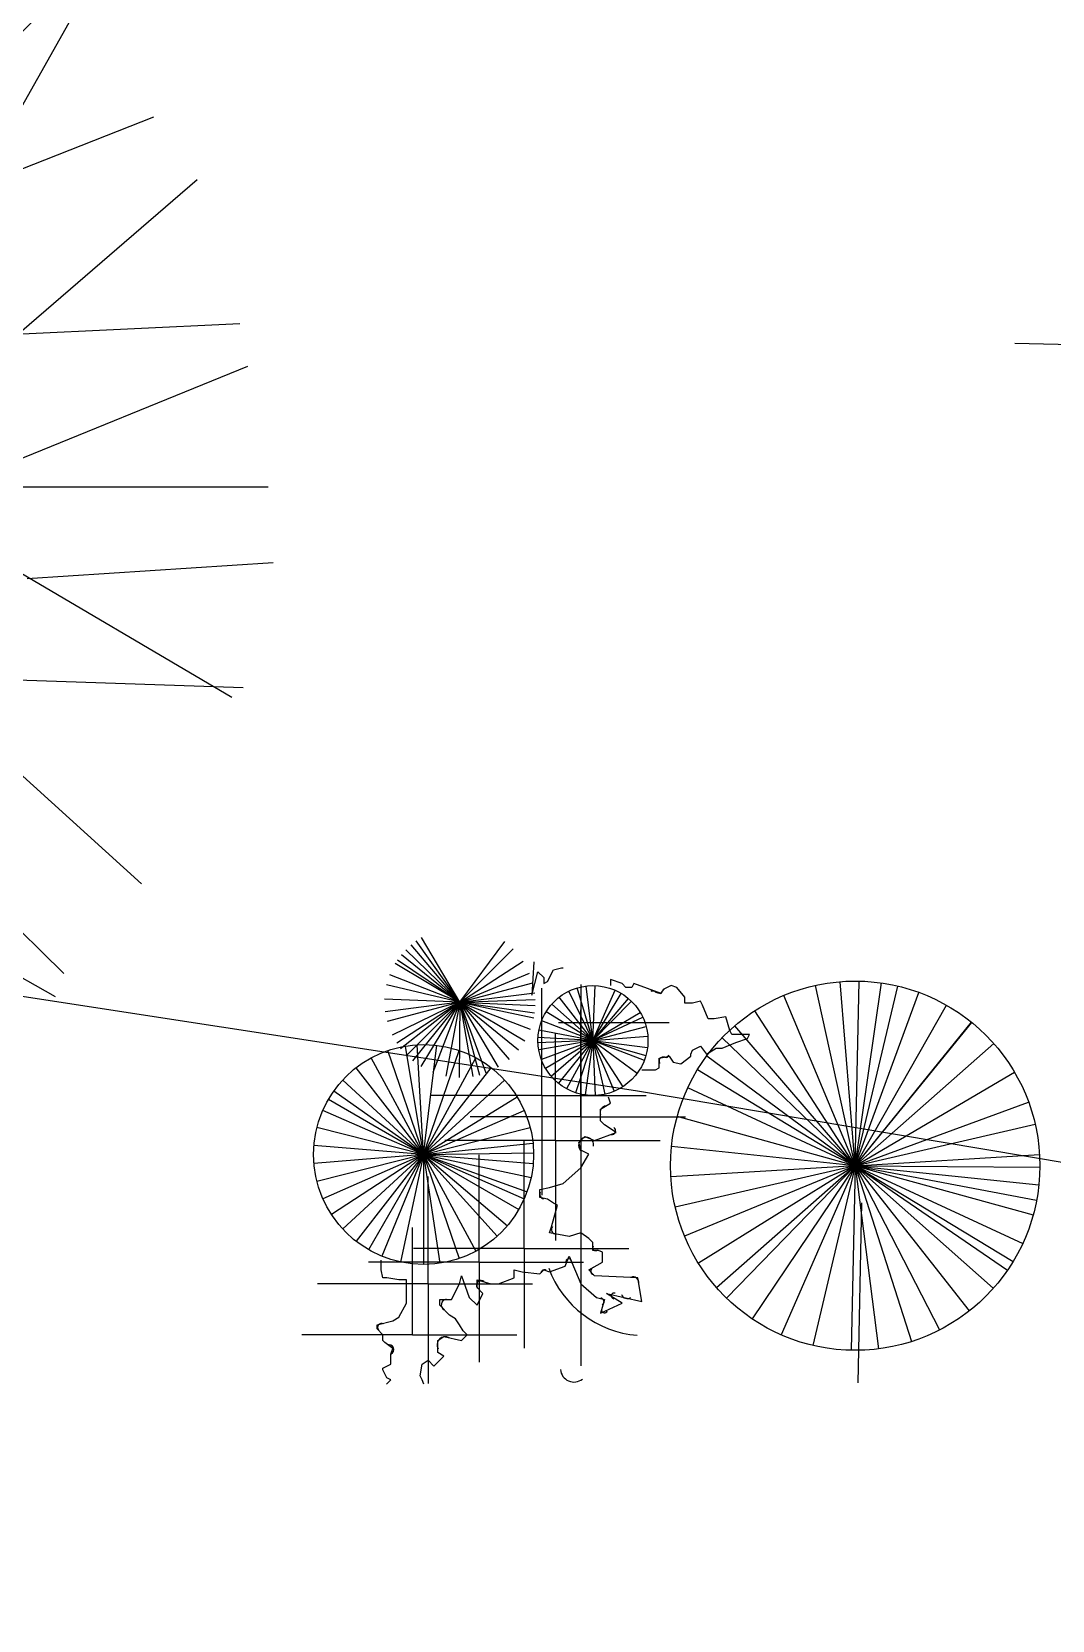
# Model space of a CAD drawing. Header units: millimetres. Extents: x 387 to 811, y 539 to 827.
# Drawn here: x 739.67 to 742.147, y 744.768 to 748.624 of the extents above; entities that cross this region are included whole.
import ezdxf

# ---------------------------------------------------------------- set-up
doc = ezdxf.new("R2010")
doc.units = ezdxf.units.MM
doc.layers.add('cuvas de nível', color=51, linetype='Continuous')
doc.layers.add('vegetação', color=112, linetype='Continuous')

# ---------------------------------------------------------------- blocks, each defined once
blk = doc.blocks.new('T2', base_point=(179.76, 122.92))
for p, q in [((187.6, 161.67), (186.23, 182.74)), ((179.76, 122.92), (179.76, 182.32)), ((166.66, 160.66), (165.76, 179.9)), ((179.27, 156.4), (169.42, 180.59)), ((179.68, 148.48), (197.76, 179.21)), ((179.77, 145.68), (153.43, 176.25)), ((158.72, 145.53), (148.04, 172.54)), ((179.38, 143.01), (138.6, 166.06)), ((137.87, 164.08), (179.76, 122.92)), ((150.5, 138.92), (131.2, 156.4)), ((179.76, 156.27), (179.27, 156.4)), ((181.73, 122.9), (179.52, 144.47)), ((163.39, 138.18), (122.51, 139.57))]:
    blk.add_line(p, q)
blk = doc.blocks.new('AHUA1PL2')
for p, q in [((0, 0), (0, 1.6829)), ((0.2221, 1.0978), (0.1833, 1.6947)), ((-0.0139, 0.9484), (-0.2932, 1.634)), ((-0.3713, 1.0693), (-0.3968, 1.6144)), ((-0.0024, 0.7242), (0.5099, 1.5949)), ((0.0003, 0.6449), (-0.7461, 1.511)), ((-0.5963, 0.6406), (-0.8989, 1.4057)), ((-0.0108, 0.5691), (-1.1663, 1.2222)), ((-1.187, 1.1662), (0, 0)), ((-0.8293, 0.4533), (-1.376, 0.9485)), ((-0.0001, 0.9449), (-0.0139, 0.9484)), ((0.0558, -0.0005), (-0.007, 0.6104)), ((-0.464, 0.4323), (-1.6222, 0.4717))]:
    blk.add_line(p, q)
at = {"xscale": 0.02833333322, "yscale": 0.02833333322, "zscale": 0.02833333322}
for p, rotation in [((0, 0.0148), 269.9999999999999), ((0, 0), 89.99999999999999), ((0, 0), 180)]:
    blk.add_blockref('T2', p, dxfattribs=dict(at, rotation=rotation))

msp = doc.modelspace()

# ---------------------------------------------------------------- linework, layer by layer
at = {"layer": 'cuvas de nível'}
msp.add_polyline3d([(725.7484, 748.4948, 105), (733.0756, 747.2934, 105), (741.1356, 746.0534, 105), (747.6819, 744.9542, 105)], dxfattribs=at)
at = {"layer": 'vegetação'}
for p, q in [((742.056, 747.8677), (742.3992, 747.8602)), ((742.056, 747.8677), (742.3992, 747.8602)), ((740.7096, 746.2679, 54), (740.5784, 746.3954, 54)), ((740.7096, 746.2679, 54), (740.5784, 746.3954, 54)), ((740.7096, 746.2679, 54), (740.5913, 746.4074, 54)), ((740.7096, 746.2679, 54), (740.5913, 746.4074, 54)), ((740.7096, 746.2679, 54), (740.6033, 746.4167, 54)), ((740.7096, 746.2679, 54), (740.6033, 746.4167, 54)), ((740.7096, 746.2679, 54), (740.6159, 746.425, 54)), ((740.7096, 746.2679, 54), (740.6159, 746.425, 54)), ((740.7096, 746.2679, 54), (740.8183, 746.4149, 54)), ((740.7096, 746.2679, 54), (740.8183, 746.4149, 54)), ((740.7096, 746.2679, 54), (740.8389, 746.3972, 54)), ((740.7096, 746.2679, 54), (740.8389, 746.3972, 54)), ((740.7096, 746.2679, 54), (740.5524, 746.3615, 54)), ((740.7096, 746.2679, 54), (740.5524, 746.3615, 54)), ((740.7096, 746.2679, 54), (740.5578, 746.3699, 54)), ((740.7096, 746.2679, 54), (740.5578, 746.3699, 54)), ((740.7096, 746.2679, 54), (740.5675, 746.3831, 54)), ((740.7096, 746.2679, 54), (740.5675, 746.3831, 54)), ((740.7096, 746.2679, 54), (740.863, 746.3673, 54)), ((740.7096, 746.2679, 54), (740.863, 746.3673, 54)), ((740.7096, 746.2679, 54), (740.863, 746.3673, 54)), ((740.7096, 746.2679, 54), (740.863, 746.3673, 54)), ((740.7096, 746.2679, 54), (740.5316, 746.3101, 54)), ((740.7096, 746.2679, 54), (740.5316, 746.3101, 54)), ((740.7096, 746.2679, 54), (740.5392, 746.3343, 54)), ((740.7096, 746.2679, 54), (740.5392, 746.3343, 54)), ((740.7096, 746.2679, 54), (740.8783, 746.3383, 54)), ((740.7096, 746.2679, 54), (740.8783, 746.3383, 54)), ((740.7096, 746.2679, 54), (740.8863, 746.315, 54)), ((740.7096, 746.2679, 54), (740.8863, 746.315, 54)), ((741.0028, 746.3105, 54), (741.0028, 745.3848, 54)), ((741.0028, 746.3105, 54), (741.0028, 745.3848, 54)), ((741.6688, 745.871, 54), (741.6321, 746.3177, 54)), ((741.6688, 745.871, 54), (741.6321, 746.3177, 54)), ((741.6688, 745.871, 54), (741.6785, 746.3191, 54)), ((741.6688, 745.871, 54), (741.6785, 746.3191, 54)), ((741.6688, 745.871, 54), (741.7324, 746.3147, 54)), ((741.6688, 745.871, 54), (741.7324, 746.3147, 54)), ((740.7096, 746.2679, 54), (740.5268, 746.2754, 54)), ((740.7096, 746.2679, 54), (740.5268, 746.2754, 54)), ((740.7096, 746.2679, 54), (740.891, 746.2905, 54)), ((740.7096, 746.2679, 54), (740.891, 746.2905, 54)), ((740.7096, 746.2679, 54), (740.8923, 746.2745, 54)), ((740.7096, 746.2679, 54), (740.8923, 746.2745, 54)), ((740.908, 746.0418, 54), (740.908, 746.3019, 54)), ((740.908, 746.0418, 54), (740.908, 746.3019, 54)), ((741.0324, 746.1748, 54), (740.9501, 746.2798, 54)), ((741.0324, 746.1748, 54), (740.9501, 746.2798, 54)), ((741.0324, 746.1748, 54), (740.9738, 746.2947, 54)), ((741.0324, 746.1748, 54), (740.9738, 746.2947, 54)), ((741.0324, 746.1748, 54), (740.9944, 746.3027, 54)), ((741.0324, 746.1748, 54), (740.9944, 746.3027, 54)), ((741.0324, 746.1748, 54), (741.0159, 746.3072, 54)), ((741.0324, 746.1748, 54), (741.0159, 746.3072, 54)), ((741.0324, 746.1748, 54), (741.038, 746.3081, 54)), ((741.0324, 746.1748, 54), (741.038, 746.3081, 54)), ((741.0324, 746.1748, 54), (741.0859, 746.2971, 54)), ((741.0324, 746.1748, 54), (741.0859, 746.2971, 54)), ((741.0324, 746.1748, 54), (741.1008, 746.2894, 54)), ((741.0324, 746.1748, 54), (741.1008, 746.2894, 54)), ((741.0324, 746.1748, 54), (741.1187, 746.2766, 54)), ((741.0324, 746.1748, 54), (741.1187, 746.2766, 54)), ((741.6688, 745.871, 54), (741.4959, 746.2845, 54)), ((741.6688, 745.871, 54), (741.4959, 746.2845, 54)), ((741.6688, 745.871, 54), (741.5725, 746.3088, 54)), ((741.6688, 745.871, 54), (741.5725, 746.3088, 54)), ((741.6688, 745.871, 54), (741.7719, 746.3072, 54)), ((741.6688, 745.871, 54), (741.7719, 746.3072, 54)), ((741.6688, 745.871, 54), (741.8235, 746.2917, 54)), ((741.6688, 745.871, 54), (741.8235, 746.2917, 54)), ((740.7096, 746.2679, 54), (740.5281, 746.2448, 54)), ((740.7096, 746.2679, 54), (740.5281, 746.2448, 54)), ((740.7096, 746.2679, 54), (740.5328, 746.2207, 54)), ((740.7096, 746.2679, 54), (740.5328, 746.2207, 54)), ((740.7096, 746.2679, 54), (740.5452, 746.1875, 54)), ((740.7096, 746.2679, 54), (740.5452, 746.1875, 54)), ((740.7096, 746.2679, 54), (740.5561, 746.1684, 54)), ((740.7096, 746.2679, 54), (740.5561, 746.1684, 54)), ((740.7096, 746.2679, 54), (740.5656, 746.155, 54)), ((740.7096, 746.2679, 54), (740.5656, 746.155, 54)), ((740.7096, 746.2679, 54), (740.5802, 746.1385, 54)), ((740.7096, 746.2679, 54), (740.5802, 746.1385, 54)), ((740.7096, 746.2679, 54), (740.5943, 746.1258, 54)), ((740.7096, 746.2679, 54), (740.5943, 746.1258, 54)), ((740.7096, 746.2679, 54), (740.6144, 746.1116, 54)), ((740.7096, 746.2679, 54), (740.6144, 746.1116, 54)), ((740.7096, 746.2679, 54), (740.6438, 746.0972, 54)), ((740.7096, 746.2679, 54), (740.6438, 746.0972, 54)), ((740.7096, 746.2679, 54), (740.6754, 746.0882, 54)), ((740.7096, 746.2679, 54), (740.6754, 746.0882, 54)), ((740.7096, 746.2679, 54), (740.708, 746.085, 54)), ((740.7096, 746.2679, 54), (740.708, 746.085, 54)), ((740.7096, 746.2679, 54), (740.8287, 746.1291, 54)), ((740.7096, 746.2679, 54), (740.802, 746.1101, 54)), ((740.7096, 746.2679, 54), (740.8802, 746.2021, 54)), ((740.7096, 746.2679, 54), (740.8667, 746.1742, 54)), ((740.7096, 746.2679, 54), (740.8516, 746.1526, 54)), ((740.7096, 746.2679, 54), (740.8516, 746.1526, 54)), ((740.7096, 746.2679, 54), (740.8906, 746.2418, 54)), ((740.7096, 746.2679, 54), (740.8923, 746.2603, 54)), ((740.7096, 746.2679, 54), (740.8886, 746.2303, 54)), ((740.7096, 746.2679, 54), (740.7407, 746.0876, 54)), ((740.7096, 746.2679, 54), (740.7567, 746.0911, 54)), ((740.7096, 746.2679, 54), (740.7724, 746.0961, 54)), ((740.7096, 746.2679, 54), (740.8287, 746.1291, 54)), ((740.7096, 746.2679, 54), (740.802, 746.1101, 54)), ((740.7096, 746.2679, 54), (740.8802, 746.2021, 54)), ((740.7096, 746.2679, 54), (740.8667, 746.1742, 54)), ((740.7096, 746.2679, 54), (740.8516, 746.1526, 54)), ((740.7096, 746.2679, 54), (740.8516, 746.1526, 54)), ((740.7096, 746.2679, 54), (740.8906, 746.2418, 54)), ((740.7096, 746.2679, 54), (740.8923, 746.2603, 54)), ((740.7096, 746.2679, 54), (740.8886, 746.2303, 54)), ((740.7096, 746.2679, 54), (740.7407, 746.0876, 54)), ((740.7096, 746.2679, 54), (740.7567, 746.0911, 54)), ((740.7096, 746.2679, 54), (740.7724, 746.0961, 54)), ((741.0324, 746.1748, 54), (740.9184, 746.2442, 54)), ((741.0324, 746.1748, 54), (740.9184, 746.2442, 54)), ((741.0324, 746.1748, 54), (740.9327, 746.2634, 54)), ((741.0324, 746.1748, 54), (740.9327, 746.2634, 54)), ((741.0031, 745.9894, 54), (741.0031, 746.2495, 54)), ((741.0031, 745.9894, 54), (741.0031, 746.2495, 54)), ((741.0324, 746.1748, 54), (741.1255, 746.2705, 54)), ((741.0324, 746.1748, 54), (741.1255, 746.2705, 54)), ((741.0324, 746.1748, 54), (741.1471, 746.2431, 54)), ((741.0324, 746.1748, 54), (741.1471, 746.2431, 54)), ((741.6688, 745.871, 54), (741.4248, 746.247, 54)), ((741.6688, 745.871, 54), (741.4248, 746.247, 54)), ((741.6688, 745.871, 54), (741.8906, 746.2605, 54)), ((741.6688, 745.871, 54), (741.8906, 746.2605, 54)), ((741.0324, 746.1748, 54), (740.9013, 746.1997, 54)), ((741.0324, 746.1748, 54), (740.9013, 746.1997, 54)), ((741.0324, 746.1748, 54), (740.9079, 746.2227, 54)), ((741.0324, 746.1748, 54), (740.9079, 746.2227, 54)), ((741.2172, 746.218, 54), (740.9488, 746.218, 54)), ((741.2172, 746.218, 54), (740.9488, 746.218, 54)), ((741.0324, 746.1748, 54), (741.1532, 746.2317, 54)), ((741.0324, 746.1748, 54), (741.1532, 746.2317, 54)), ((741.0324, 746.1748, 54), (741.1614, 746.2092, 54)), ((741.0324, 746.1748, 54), (741.1614, 746.2092, 54)), ((741.0324, 746.1748, 54), (741.1614, 746.2092, 54)), ((741.0324, 746.1748, 54), (741.1614, 746.2092, 54)), ((741.6688, 745.871, 54), (741.3765, 746.2108, 54)), ((741.6688, 745.871, 54), (741.3765, 746.2108, 54)), ((741.6688, 745.871, 54), (741.951, 746.2193, 54)), ((741.6688, 745.871, 54), (741.951, 746.2193, 54)), ((741.6688, 745.871, 54), (741.9517, 746.2187, 54)), ((741.6688, 745.871, 54), (741.9517, 746.2187, 54)), ((740.6213, 745.8982, 54), (740.5773, 746.1615, 54)), ((740.6213, 745.8982, 54), (740.5773, 746.1615, 54)), ((740.6213, 745.8982, 54), (740.6056, 746.1646, 54)), ((740.6213, 745.8982, 54), (740.6056, 746.1646, 54)), ((740.6213, 745.8982, 54), (740.6534, 746.1632, 54)), ((740.6213, 745.8982, 54), (740.6534, 746.1632, 54)), ((741.0324, 746.1748, 54), (740.8991, 746.1693, 54)), ((741.0324, 746.1748, 54), (740.8991, 746.1693, 54)), ((741.0324, 746.1748, 54), (740.8992, 746.1819, 54)), ((741.0324, 746.1748, 54), (740.8992, 746.1819, 54)), ((741.0324, 746.1748, 54), (740.9009, 746.1521, 54)), ((741.0324, 746.1748, 54), (740.9009, 746.1521, 54)), ((741.0324, 746.1748, 54), (740.9071, 746.1289, 54)), ((741.0324, 746.1748, 54), (740.9071, 746.1289, 54)), ((741.0324, 746.1748, 54), (740.9173, 746.1073, 54)), ((741.0324, 746.1748, 54), (740.9173, 746.1073, 54)), ((741.0324, 746.1748, 54), (740.9312, 746.0878, 54)), ((741.0324, 746.1748, 54), (740.9312, 746.0878, 54)), ((740.9413, 745.9322, 54), (740.9413, 746.1924, 54)), ((740.9413, 745.9322, 54), (740.9413, 746.1924, 54)), ((741.0324, 746.1748, 54), (740.9483, 746.0711, 54)), ((741.0324, 746.1748, 54), (740.9483, 746.0711, 54)), ((741.0324, 746.1748, 54), (740.9483, 746.0711, 54)), ((741.0324, 746.1748, 54), (740.9483, 746.0711, 54)), ((741.0324, 746.1748, 54), (740.9682, 746.0578, 54)), ((741.0324, 746.1748, 54), (740.9682, 746.0578, 54)), ((741.0324, 746.1748, 54), (740.9901, 746.0482, 54)), ((741.0324, 746.1748, 54), (740.9901, 746.0482, 54)), ((741.0324, 746.1748, 54), (741.0134, 746.0427, 54)), ((741.0324, 746.1748, 54), (741.0134, 746.0427, 54)), ((741.0324, 746.1748, 54), (741.1655, 746.1856, 54)), ((741.0324, 746.1748, 54), (741.1655, 746.1856, 54)), ((741.0324, 746.1748, 54), (741.1649, 746.1583, 54)), ((741.0324, 746.1748, 54), (741.157, 746.1268, 54)), ((741.0324, 746.1748, 54), (741.1608, 746.1382, 54)), ((741.0324, 746.1748, 54), (741.0373, 746.0414, 54)), ((741.0324, 746.1748, 54), (741.061, 746.0444, 54)), ((741.0324, 746.1748, 54), (741.1397, 746.0954, 54)), ((741.0324, 746.1748, 54), (741.105, 746.0628, 54)), ((741.0324, 746.1748, 54), (741.0839, 746.0516, 54)), ((741.0324, 746.1748, 54), (741.105, 746.0628, 54)), ((741.0324, 746.1748, 54), (741.1649, 746.1583, 54)), ((741.0324, 746.1748, 54), (741.157, 746.1268, 54)), ((741.0324, 746.1748, 54), (741.1608, 746.1382, 54)), ((741.0324, 746.1748, 54), (741.0373, 746.0414, 54)), ((741.0324, 746.1748, 54), (741.061, 746.0444, 54)), ((741.0324, 746.1748, 54), (741.1397, 746.0954, 54)), ((741.0324, 746.1748, 54), (741.105, 746.0628, 54)), ((741.0324, 746.1748, 54), (741.0839, 746.0516, 54)), ((741.0324, 746.1748, 54), (741.105, 746.0628, 54)), ((741.6688, 745.871, 54), (741.3457, 746.1817, 54)), ((741.6688, 745.871, 54), (741.3457, 746.1817, 54)), ((741.6688, 745.871, 54), (742.0051, 746.1674, 54)), ((741.6688, 745.871, 54), (742.0051, 746.1674, 54)), ((740.6213, 745.8982, 54), (740.4942, 746.1329, 54)), ((740.6213, 745.8982, 54), (740.4942, 746.1329, 54)), ((740.6213, 745.8982, 54), (740.5346, 746.1506, 54)), ((740.6213, 745.8982, 54), (740.5346, 746.1506, 54)), ((740.6213, 745.8982, 54), (740.7079, 746.1506, 54)), ((740.6213, 745.8982, 54), (740.7079, 746.1506, 54)), ((740.6213, 745.8982, 54), (740.7483, 746.1329, 54)), ((740.6213, 745.8982, 54), (740.7483, 746.1329, 54)), ((741.6688, 745.871, 54), (741.3083, 746.1373, 54)), ((741.6688, 745.871, 54), (741.3083, 746.1373, 54)), ((740.6213, 745.8982, 54), (740.4249, 746.079, 54)), ((740.6213, 745.8982, 54), (740.4249, 746.079, 54)), ((740.6213, 745.8982, 54), (740.4573, 746.1088, 54)), ((740.6213, 745.8982, 54), (740.4573, 746.1088, 54)), ((740.6213, 745.8982, 54), (740.7852, 746.1088, 54)), ((740.6213, 745.8982, 54), (740.7852, 746.1088, 54)), ((740.6213, 745.8982, 54), (740.8177, 746.079, 54)), ((740.6213, 745.8982, 54), (740.8177, 746.079, 54)), ((741.6688, 745.871, 54), (741.2858, 746.1039, 54)), ((741.6688, 745.871, 54), (741.2858, 746.1039, 54)), ((741.6688, 745.871, 54), (742.0553, 746.0979, 54)), ((741.6688, 745.871, 54), (742.0553, 746.0979, 54)), ((740.6213, 745.8982, 54), (740.4031, 746.052, 54)), ((740.6213, 745.8982, 54), (740.4031, 746.052, 54)), ((740.908, 746.0418, 54), (740.6396, 746.0418, 54)), ((740.908, 746.0418, 54), (740.6396, 746.0418, 54)), ((740.908, 746.0418, 54), (740.908, 745.7992, 54)), ((740.908, 746.0418, 54), (741.1618, 746.0418, 54)), ((740.908, 746.0418, 54), (740.908, 745.7992, 54)), ((740.908, 746.0418, 54), (741.1618, 746.0418, 54)), ((741.6688, 745.871, 54), (741.2624, 746.0599, 54)), ((741.6688, 745.871, 54), (741.2624, 746.0599, 54)), ((740.6213, 745.8982, 54), (740.3768, 746.0054, 54)), ((740.6213, 745.8982, 54), (740.3768, 746.0054, 54)), ((740.6213, 745.8982, 54), (740.3902, 746.0319, 54)), ((740.6213, 745.8982, 54), (740.3902, 746.0319, 54)), ((740.6213, 745.8982, 54), (740.8485, 746.0383, 54)), ((740.6213, 745.8982, 54), (740.8485, 746.0383, 54)), ((740.6213, 745.8982, 54), (740.8657, 746.0054, 54)), ((740.6213, 745.8982, 54), (740.8657, 746.0054, 54)), ((741.6688, 745.871, 54), (742.0896, 746.0252, 54)), ((741.6688, 745.871, 54), (742.0896, 746.0252, 54)), ((740.6213, 745.8982, 54), (740.3625, 745.9637, 54)), ((740.6213, 745.8982, 54), (740.3625, 745.9637, 54)), ((740.6213, 745.8982, 54), (740.88, 745.9637, 54)), ((740.6213, 745.8982, 54), (740.88, 745.9637, 54)), ((741.0031, 745.9894, 54), (740.7347, 745.9894, 54)), ((741.0031, 745.9894, 54), (740.7347, 745.9894, 54)), ((741.0031, 745.9894, 54), (741.257, 745.9894, 54)), ((741.0031, 745.9894, 54), (741.0031, 745.7468, 54)), ((741.0031, 745.9894, 54), (741.257, 745.9894, 54)), ((741.0031, 745.9894, 54), (741.0031, 745.7468, 54)), ((741.6688, 745.871, 54), (741.2368, 745.9905, 54)), ((741.6688, 745.871, 54), (741.2368, 745.9905, 54)), ((741.6688, 745.871, 54), (742.1056, 745.9716, 54)), ((741.6688, 745.871, 54), (742.1056, 745.9716, 54)), ((740.6213, 745.8982, 54), (740.8868, 745.9258, 54)), ((740.6213, 745.8982, 54), (740.8868, 745.9258, 54)), ((740.9413, 745.9322, 54), (740.6729, 745.9322, 54)), ((740.9413, 745.9322, 54), (740.6729, 745.9322, 54)), ((740.8652, 745.6703, 54), (740.8652, 745.9305, 54)), ((740.8652, 745.6703, 54), (740.8652, 745.9305, 54)), ((740.9413, 745.9322, 54), (741.1951, 745.9322, 54)), ((740.9413, 745.9322, 54), (740.9413, 745.6896, 54)), ((740.9413, 745.9322, 54), (741.1951, 745.9322, 54)), ((740.9413, 745.9322, 54), (740.9413, 745.6896, 54)), ((740.6213, 745.8982, 54), (740.3552, 745.9202, 54)), ((740.6213, 745.8982, 54), (740.3552, 745.9202, 54)), ((740.6213, 745.8982, 54), (740.3552, 745.8761, 54)), ((740.6213, 745.8982, 54), (740.3552, 745.8761, 54)), ((740.6213, 745.8982, 54), (740.3625, 745.8326, 54)), ((740.6213, 745.8982, 54), (740.3625, 745.8326, 54)), ((740.6213, 745.8982, 54), (740.3768, 745.7909, 54)), ((740.6213, 745.8982, 54), (740.3768, 745.7909, 54)), ((740.6213, 745.8982, 54), (740.3978, 745.7522, 54)), ((740.6213, 745.8982, 54), (740.3978, 745.7522, 54)), ((740.6213, 745.8982, 54), (740.4249, 745.7174, 54)), ((740.6213, 745.8982, 54), (740.4249, 745.7174, 54)), ((740.6213, 745.8982, 54), (740.4573, 745.6875, 54)), ((740.6213, 745.8982, 54), (740.4573, 745.6875, 54)), ((740.6213, 745.8982, 54), (740.4876, 745.6671, 54)), ((740.6213, 745.8982, 54), (740.4876, 745.6671, 54)), ((740.6213, 745.8982, 54), (740.5198, 745.6513, 54)), ((740.6213, 745.8982, 54), (740.5198, 745.6513, 54)), ((740.6213, 745.8982, 54), (740.5655, 745.6371, 54)), ((740.6213, 745.8982, 54), (740.5655, 745.6371, 54)), ((740.6213, 745.8982, 54), (740.5655, 745.6371, 54)), ((740.6213, 745.8982, 54), (740.5655, 745.6371, 54)), ((740.6213, 745.8982, 54), (740.8882, 745.9019, 54)), ((740.6213, 745.8982, 54), (740.8882, 745.9019, 54)), ((740.6213, 745.8982, 54), (740.8823, 745.8424, 54)), ((740.6213, 745.8982, 54), (740.8873, 745.8761, 54)), ((740.6213, 745.8982, 54), (740.7079, 745.6457, 54)), ((740.6213, 745.8982, 54), (740.7483, 745.6634, 54)), ((740.6213, 745.8982, 54), (740.8247, 745.7254, 54)), ((740.6213, 745.8982, 54), (740.7997, 745.6996, 54)), ((740.6213, 745.8982, 54), (740.8657, 745.7909, 54)), ((740.6213, 745.8982, 54), (740.8523, 745.7645, 54)), ((740.6213, 745.8982, 54), (740.8523, 745.7645, 54)), ((740.6213, 745.8982, 54), (740.8725, 745.8079, 54)), ((740.6213, 745.8982, 54), (740.6213, 745.6312, 54)), ((740.6213, 745.8982, 54), (740.6608, 745.6342, 54)), ((740.6213, 745.8982, 54), (740.8823, 745.8424, 54)), ((740.6213, 745.8982, 54), (740.8873, 745.8761, 54)), ((740.6213, 745.8982, 54), (740.7079, 745.6457, 54)), ((740.6213, 745.8982, 54), (740.7483, 745.6634, 54)), ((740.6213, 745.8982, 54), (740.8247, 745.7254, 54)), ((740.6213, 745.8982, 54), (740.7997, 745.6996, 54)), ((740.6213, 745.8982, 54), (740.8657, 745.7909, 54)), ((740.6213, 745.8982, 54), (740.8523, 745.7645, 54)), ((740.6213, 745.8982, 54), (740.8523, 745.7645, 54)), ((740.6213, 745.8982, 54), (740.8725, 745.8079, 54)), ((740.6213, 745.8982, 54), (740.6213, 745.6312, 54)), ((740.6213, 745.8982, 54), (740.6608, 745.6342, 54)), ((740.7558, 745.637, 54), (740.7558, 745.8971, 54)), ((740.7558, 745.637, 54), (740.7558, 745.8971, 54)), ((741.6688, 745.871, 54), (741.223, 745.9177, 54)), ((741.6688, 745.871, 54), (741.223, 745.9177, 54)), ((741.6688, 745.871, 54), (742.1162, 745.8983, 54)), ((741.6688, 745.871, 54), (742.1162, 745.8983, 54)), ((741.6688, 745.871, 54), (741.2214, 745.8437, 54)), ((741.6688, 745.871, 54), (741.2214, 745.8437, 54)), ((741.6688, 745.871, 54), (741.232, 745.7705, 54)), ((741.6688, 745.871, 54), (741.232, 745.7705, 54)), ((741.6688, 745.871, 54), (741.2545, 745.6999, 54)), ((741.6688, 745.871, 54), (741.2545, 745.6999, 54)), ((741.6688, 745.871, 54), (741.2883, 745.6341, 54)), ((741.6688, 745.871, 54), (741.2883, 745.6341, 54)), ((741.6688, 745.871, 54), (741.3325, 745.5747, 54)), ((741.6688, 745.871, 54), (741.3325, 745.5747, 54)), ((741.6688, 745.871, 54), (741.3566, 745.5495, 54)), ((741.6688, 745.871, 54), (741.3566, 745.5495, 54)), ((741.6688, 745.871, 54), (741.419, 745.4989, 54)), ((741.6688, 745.871, 54), (741.419, 745.4989, 54)), ((741.6688, 745.871, 54), (741.4895, 745.4603, 54)), ((741.6688, 745.871, 54), (741.4895, 745.4603, 54)), ((741.6688, 745.871, 54), (741.5657, 745.4349, 54)), ((741.6688, 745.871, 54), (741.5657, 745.4349, 54)), ((741.6688, 745.871, 54), (741.5657, 745.4349, 54)), ((741.6688, 745.871, 54), (741.5657, 745.4349, 54)), ((741.6688, 745.871, 54), (741.6591, 745.4229, 54)), ((741.6688, 745.871, 54), (741.6591, 745.4229, 54)), ((741.6688, 745.871, 54), (741.8735, 745.4723, 54)), ((741.6688, 745.871, 54), (742.0386, 745.6178, 54)), ((741.6688, 745.871, 54), (742.0518, 745.6382, 54)), ((741.6688, 745.871, 54), (742.004, 745.5735, 54)), ((741.6688, 745.871, 54), (742.0518, 745.6382, 54)), ((741.6688, 745.871, 54), (741.9455, 745.5184, 54)), ((741.6688, 745.871, 54), (742.0753, 745.6821, 54)), ((741.6688, 745.871, 54), (742.1008, 745.7516, 54)), ((741.6688, 745.871, 54), (741.8051, 745.444, 54)), ((741.6688, 745.871, 54), (742.1146, 745.8243, 54)), ((741.6688, 745.871, 54), (742.1092, 745.7876, 54)), ((741.6688, 745.871, 54), (742.117, 745.8675, 54)), ((741.6688, 745.871, 54), (741.7255, 745.4264, 54)), ((741.6688, 745.871, 54), (741.8735, 745.4723, 54)), ((741.6688, 745.871, 54), (742.0386, 745.6178, 54)), ((741.6688, 745.871, 54), (742.0518, 745.6382, 54)), ((741.6688, 745.871, 54), (742.004, 745.5735, 54)), ((741.6688, 745.871, 54), (742.0518, 745.6382, 54)), ((741.6688, 745.871, 54), (741.9455, 745.5184, 54)), ((741.6688, 745.871, 54), (742.0753, 745.6821, 54)), ((741.6688, 745.871, 54), (742.1008, 745.7516, 54)), ((741.6688, 745.871, 54), (741.8051, 745.444, 54)), ((741.6688, 745.871, 54), (742.1146, 745.8243, 54)), ((741.6688, 745.871, 54), (742.1092, 745.7876, 54)), ((741.6688, 745.871, 54), (742.117, 745.8675, 54)), ((741.6688, 745.871, 54), (741.7255, 745.4264, 54)), ((740.6321, 745.5846, 54), (740.6321, 745.8447, 54)), ((740.6321, 745.5846, 54), (740.6321, 745.8447, 54)), ((741.6756, 745.3442, 54), (741.6851, 745.7809, 54)), ((741.6756, 745.3442, 54), (741.6851, 745.7809, 54)), ((740.5941, 745.4608, 54), (740.5941, 745.7209, 54)), ((740.5941, 745.4608, 54), (740.5941, 745.7209, 54)), ((740.8652, 745.6703, 54), (740.5968, 745.6703, 54)), ((740.8652, 745.6703, 54), (740.5968, 745.6703, 54)), ((740.8652, 745.6703, 54), (740.8652, 745.4277, 54)), ((740.8652, 745.6703, 54), (741.119, 745.6703, 54)), ((740.8652, 745.6703, 54), (740.8652, 745.4277, 54)), ((740.8652, 745.6703, 54), (741.119, 745.6703, 54)), ((740.7558, 745.637, 54), (740.4874, 745.637, 54)), ((740.7558, 745.637, 54), (740.4874, 745.637, 54)), ((740.7558, 745.637, 54), (740.7558, 745.3944, 54)), ((740.7558, 745.637, 54), (741.0096, 745.637, 54)), ((740.7558, 745.637, 54), (740.7558, 745.3944, 54)), ((740.7558, 745.637, 54), (741.0096, 745.637, 54)), ((740.6321, 745.5846, 54), (740.3637, 745.5846, 54)), ((740.6321, 745.5846, 54), (740.3637, 745.5846, 54)), ((740.6321, 745.5846, 54), (740.886, 745.5846, 54)), ((740.6321, 745.5846, 54), (740.6321, 745.342, 54)), ((740.6321, 745.5846, 54), (740.886, 745.5846, 54)), ((740.6321, 745.5846, 54), (740.6321, 745.342, 54)), ((740.5941, 745.4608, 54), (740.3257, 745.4608, 54)), ((740.5941, 745.4608, 54), (740.3257, 745.4608, 54)), ((740.5941, 745.4608, 54), (740.8479, 745.4608, 54)), ((740.5941, 745.4608, 54), (740.8479, 745.4608, 54))]:
    msp.add_line(p, q, dxfattribs=at)
at = {"layer": 'vegetação', "elevation": 54}
for points in [[(740.889, 746.3656), (740.8842, 746.2846), (740.8985, 746.3418), (740.9128, 746.3275), (740.9128, 746.3132), (740.9223, 746.318), (740.9365, 746.3465), (740.9365, 746.3465), (740.9556, 746.3513), (740.9603, 746.3513)], [(740.889, 746.3656), (740.8842, 746.2846), (740.8985, 746.3418), (740.9128, 746.3275), (740.9128, 746.3132), (740.9223, 746.318), (740.9365, 746.3465), (740.9365, 746.3465), (740.9556, 746.3513), (740.9603, 746.3513)], [(741.1506, 746.1037), (741.1839, 746.1037), (741.1934, 746.1084), (741.1934, 746.1275), (741.1934, 746.1322), (741.2172, 746.137), (741.2267, 746.1227), (741.2457, 746.118), (741.2695, 746.137), (741.2695, 746.1418), (741.2742, 746.1513), (741.2933, 746.1608), (741.2933, 746.1608), (741.3075, 746.1418), (741.3313, 746.156), (741.3456, 746.156), (741.3789, 746.1703), (741.4074, 746.1799), (741.4122, 746.1894), (741.3836, 746.1894), (741.3694, 746.1894), (741.3646, 746.1989), (741.3551, 746.2322), (741.3266, 746.2275), (741.3171, 746.2275), (741.3123, 746.2275), (741.298, 746.2608), (741.2933, 746.2703), (741.2742, 746.2656), (741.2742, 746.2656), (741.2552, 746.2656), (741.2552, 746.2799), (741.2362, 746.3037), (741.2219, 746.3084), (741.2029, 746.2989), (741.1981, 746.2894), (741.1316, 746.3132), (741.1268, 746.3037), (741.1125, 746.3037), (741.103, 746.3132), (741.0745, 746.3227), (741.0745, 746.3084)], [(741.1506, 746.1037), (741.1839, 746.1037), (741.1934, 746.1084), (741.1934, 746.1275), (741.1934, 746.1322), (741.2172, 746.137), (741.2267, 746.1227), (741.2457, 746.118), (741.2695, 746.137), (741.2695, 746.1418), (741.2742, 746.1513), (741.2933, 746.1608), (741.2933, 746.1608), (741.3075, 746.1418), (741.3313, 746.156), (741.3456, 746.156), (741.3789, 746.1703), (741.4074, 746.1799), (741.4122, 746.1894), (741.3836, 746.1894), (741.3694, 746.1894), (741.3646, 746.1989), (741.3551, 746.2322), (741.3266, 746.2275), (741.3171, 746.2275), (741.3123, 746.2275), (741.298, 746.2608), (741.2933, 746.2703), (741.2742, 746.2656), (741.2742, 746.2656), (741.2552, 746.2656), (741.2552, 746.2799), (741.2362, 746.3037), (741.2219, 746.3084), (741.2029, 746.2989), (741.1981, 746.2894), (741.1316, 746.3132), (741.1268, 746.3037), (741.1125, 746.3037), (741.103, 746.3132), (741.0745, 746.3227), (741.0745, 746.3084)], [(741.174, 746.2989), (741.174, 746.2949), (741.1764, 746.2957), (741.1796, 746.2957), (741.1813, 746.2957), (741.1821, 746.2941), (741.1837, 746.2933), (741.1853, 746.2925), (741.1894, 746.2908), (741.1902, 746.2908), (741.1967, 746.2892), (741.1999, 746.2933), (741.1999, 746.2941), (741.2048, 746.2998)], [(741.174, 746.2989), (741.174, 746.2949), (741.1764, 746.2957), (741.1796, 746.2957), (741.1813, 746.2957), (741.1821, 746.2941), (741.1837, 746.2933), (741.1853, 746.2925), (741.1894, 746.2908), (741.1902, 746.2908), (741.1967, 746.2892), (741.1999, 746.2933), (741.1999, 746.2941), (741.2048, 746.2998)], [(740.6219, 745.341), (740.6179, 745.3512), (740.6131, 745.3608), (740.6179, 745.3893), (740.6321, 745.3989), (740.6464, 745.3846), (740.6702, 745.4084), (740.6559, 745.4179), (740.6559, 745.4465), (740.6702, 745.456), (740.713, 745.4465), (740.7273, 745.4608), (740.7177, 745.4703), (740.7082, 745.4846), (740.6987, 745.4989), (740.6844, 745.5084), (740.6607, 745.5322), (740.6607, 745.5465), (740.6892, 745.5465), (740.7082, 745.5846), (740.713, 745.6036), (740.732, 745.5513), (740.751, 745.5322), (740.7653, 745.5608), (740.751, 745.5751), (740.751, 745.5941), (740.7843, 745.5846), (740.8034, 745.5846), (740.8414, 745.5989), (740.8414, 745.6179), (740.8604, 745.6132), (740.9032, 745.6084), (740.9128, 745.6179), (740.927, 745.6132), (740.9651, 745.6274), (740.9746, 745.6513), (741.0031, 745.5846), (741.0412, 745.5513), (741.0602, 745.5465), (741.0507, 745.5132), (741.103, 745.537), (741.065, 745.5608), (741.1506, 745.5417), (741.1411, 745.5989), (741.0364, 745.6036), (741.0222, 745.6179), (741.0554, 745.637), (741.0554, 745.6608), (741.0459, 745.6655), (741.0317, 745.6655), (741.0317, 745.6846), (741.0222, 745.6941), (741.0031, 745.7084), (740.9746, 745.6989), (740.927, 745.7084), (740.9318, 745.7227), (740.9461, 745.7751), (740.9365, 745.7798), (740.9223, 745.7894), (740.9032, 745.7941), (740.9032, 745.8132), (740.927, 745.8179), (740.9603, 745.8275), (741.0031, 745.8656), (741.0222, 745.8989), (741.0031, 745.9084), (740.9984, 745.9275), (741.0126, 745.9418), (741.0364, 745.9322), (741.0887, 745.9513), (741.0602, 745.9703), (741.0507, 745.9798), (741.0507, 745.9989), (741.0507, 745.9989), (741.0507, 746.0084), (741.0745, 746.0227), (741.0697, 746.037)], [(740.6219, 745.341), (740.6179, 745.3512), (740.6131, 745.3608), (740.6179, 745.3893), (740.6321, 745.3989), (740.6464, 745.3846), (740.6702, 745.4084), (740.6559, 745.4179), (740.6559, 745.4465), (740.6702, 745.456), (740.713, 745.4465), (740.7273, 745.4608), (740.7177, 745.4703), (740.7082, 745.4846), (740.6987, 745.4989), (740.6844, 745.5084), (740.6607, 745.5322), (740.6607, 745.5465), (740.6892, 745.5465), (740.7082, 745.5846), (740.713, 745.6036), (740.732, 745.5513), (740.751, 745.5322), (740.7653, 745.5608), (740.751, 745.5751), (740.751, 745.5941), (740.7843, 745.5846), (740.8034, 745.5846), (740.8414, 745.5989), (740.8414, 745.6179), (740.8604, 745.6132), (740.9032, 745.6084), (740.9128, 745.6179), (740.927, 745.6132), (740.9651, 745.6274), (740.9746, 745.6513), (741.0031, 745.5846), (741.0412, 745.5513), (741.0602, 745.5465), (741.0507, 745.5132), (741.103, 745.537), (741.065, 745.5608), (741.1506, 745.5417), (741.1411, 745.5989), (741.0364, 745.6036), (741.0222, 745.6179), (741.0554, 745.637), (741.0554, 745.6608), (741.0459, 745.6655), (741.0317, 745.6655), (741.0317, 745.6846), (741.0222, 745.6941), (741.0031, 745.7084), (740.9746, 745.6989), (740.927, 745.7084), (740.9318, 745.7227), (740.9461, 745.7751), (740.9365, 745.7798), (740.9223, 745.7894), (740.9032, 745.7941), (740.9032, 745.8132), (740.927, 745.8179), (740.9603, 745.8275), (741.0031, 745.8656), (741.0222, 745.8989), (741.0031, 745.9084), (740.9984, 745.9275), (741.0126, 745.9418), (741.0364, 745.9322), (741.0887, 745.9513), (741.0602, 745.9703), (741.0507, 745.9798), (741.0507, 745.9989), (741.0507, 745.9989), (741.0507, 746.0084), (741.0745, 746.0227), (741.0697, 746.037)], [(740.5316, 745.341), (740.5418, 745.3512), (740.5322, 745.356), (740.5227, 745.3751), (740.5227, 745.3798), (740.5418, 745.3893), (740.5418, 745.4131), (740.5465, 745.4274), (740.5275, 745.4417), (740.5227, 745.4465), (740.5227, 745.4608), (740.5085, 745.4751), (740.5085, 745.4846), (740.5465, 745.4941), (740.5608, 745.5036), (740.5798, 745.537), (740.5798, 745.5941), (740.5608, 745.5941), (740.5322, 745.5989), (740.5227, 745.5989), (740.518, 745.6179), (740.518, 745.6227), (740.518, 745.6322), (740.518, 745.6417)], [(740.5316, 745.341), (740.5418, 745.3512), (740.5322, 745.356), (740.5227, 745.3751), (740.5227, 745.3798), (740.5418, 745.3893), (740.5418, 745.4131), (740.5465, 745.4274), (740.5275, 745.4417), (740.5227, 745.4465), (740.5227, 745.4608), (740.5085, 745.4751), (740.5085, 745.4846), (740.5465, 745.4941), (740.5608, 745.5036), (740.5798, 745.537), (740.5798, 745.5941), (740.5608, 745.5941), (740.5322, 745.5989), (740.5227, 745.5989), (740.518, 745.6179), (740.518, 745.6227), (740.518, 745.6322), (740.518, 745.6417)]]:
    msp.add_lwpolyline(points, dxfattribs=at)
at = {"layer": 'vegetação'}
for centre, radius in [((741.6688, 745.871, 54), 0.4482), ((741.6688, 745.871, 54), 0.4482), ((741.0324, 746.1748, 54), 0.1335), ((741.0324, 746.1748, 54), 0.1335), ((740.6213, 745.8982, 54), 0.2669), ((740.6213, 745.8982, 54), 0.2669)]:
    msp.add_circle(centre, radius, dxfattribs=at)
for centre, radius, start, end in [((741.2031, 746.1244, 54), 0.0104, 69.3864, 212.4939), ((741.2031, 746.1244, 54), 0.0104, 69.3864, 212.4939), ((741.2092, 746.1408, 54), 0.00712, 249.3864, 352.6024), ((741.2092, 746.1408, 54), 0.00712, 249.3864, 352.6024), ((741.0661, 746.0004, 54), 0.0161, 96.6816, 198.4392), ((741.0661, 746.0004, 54), 0.0161, 96.6816, 198.4392), ((741.0779, 745.9559, 54), 0.00951, 262.3863, 55.1594), ((741.0779, 745.9559, 54), 0.00951, 262.3863, 55.1594), ((741.0173, 745.9206, 54), 0.0197, 119.0097, 219.1083), ((741.0173, 745.9206, 54), 0.0197, 119.0097, 219.1083), ((741.0163, 745.9224, 54), 0.0177, 347.8659, 119.0097), ((741.0163, 745.9224, 54), 0.0177, 347.8659, 119.0097), ((740.9152, 745.8017, 54), 0.0118, 155.5027, 254.8456), ((740.9152, 745.8017, 54), 0.0118, 155.5027, 254.8456), ((740.9422, 745.716, 54), 0.0109, 137.8314, 272.8072), ((740.9422, 745.716, 54), 0.0109, 137.8314, 272.8072), ((741.0383, 745.6716, 54), 0.00683, 145.8772, 315.4756), ((741.0383, 745.6716, 54), 0.00683, 145.8772, 315.4756), ((740.9144, 745.6102, 54), 0.00811, 57.2283, 172.375), ((740.9144, 745.6102, 54), 0.00811, 57.2283, 172.375), ((741.1595, 745.7082, 54), 0.2496, 200.1038, 265.4803), ((741.1595, 745.7082, 54), 0.2496, 200.1038, 265.4803), ((740.9734, 745.6378, 54), 0.00697, 18.2346, 193.6927), ((740.9734, 745.6378, 54), 0.00697, 18.2346, 193.6927), ((741.0355, 745.6151, 54), 0.00867, 96.4086, 263.5914), ((741.0355, 745.6151, 54), 0.00867, 96.4086, 263.5914), ((740.7605, 745.5815, 54), 0.0112, 43.5466, 223.0514), ((740.7605, 745.5815, 54), 0.0112, 43.5466, 223.0514), ((741.13, 745.5873, 54), 0.0137, 352.1428, 114.0509), ((741.13, 745.5873, 54), 0.0137, 352.1428, 114.0509), ((740.6783, 745.5332, 54), 0.0141, 100.309, 238.7331), ((740.6783, 745.5332, 54), 0.0141, 100.309, 238.7331), ((741.0493, 745.5404, 54), 0.00988, 309.13, 75.8986), ((741.0493, 745.5404, 54), 0.00988, 309.13, 75.8986), ((741.0835, 745.555, 54), 0.00698, 67.2483, 268.5908), ((741.0835, 745.555, 54), 0.00698, 67.2483, 268.5908), ((741.116, 745.5637, 54), 0.0154, 199.5623, 303.5259), ((741.116, 745.5637, 54), 0.0154, 199.5623, 303.5259), ((741.0602, 745.5216, 54), 0.0076, 190.177, 334.616), ((741.0602, 745.5216, 54), 0.0076, 190.177, 334.616), ((740.519, 745.4787, 54), 0.00929, 59.7533, 222.9947), ((740.519, 745.4787, 54), 0.00929, 59.7533, 222.9947), ((740.5368, 745.4246, 54), 0.0119, 295.5153, 107.1789), ((740.5368, 745.4246, 54), 0.0119, 295.5153, 107.1789), ((740.6734, 745.4365, 54), 0.0195, 59.0874, 210.9821), ((740.6734, 745.4365, 54), 0.0195, 59.0874, 210.9821), ((740.9862, 745.3787, 54), 0.0328, 184.5481, 308.6451), ((740.9862, 745.3787, 54), 0.0328, 184.5481, 308.6451)]:
    msp.add_arc(centre, radius, start, end, dxfattribs=at)

# ---------------------------------------------------------------- block references
for p in [(738.561, 747.5039, 106), (743.1822, 743.1355, 54)]:
    msp.add_blockref('AHUA1PL2', p, dxfattribs=at)

doc.saveas('drawing.dxf')
